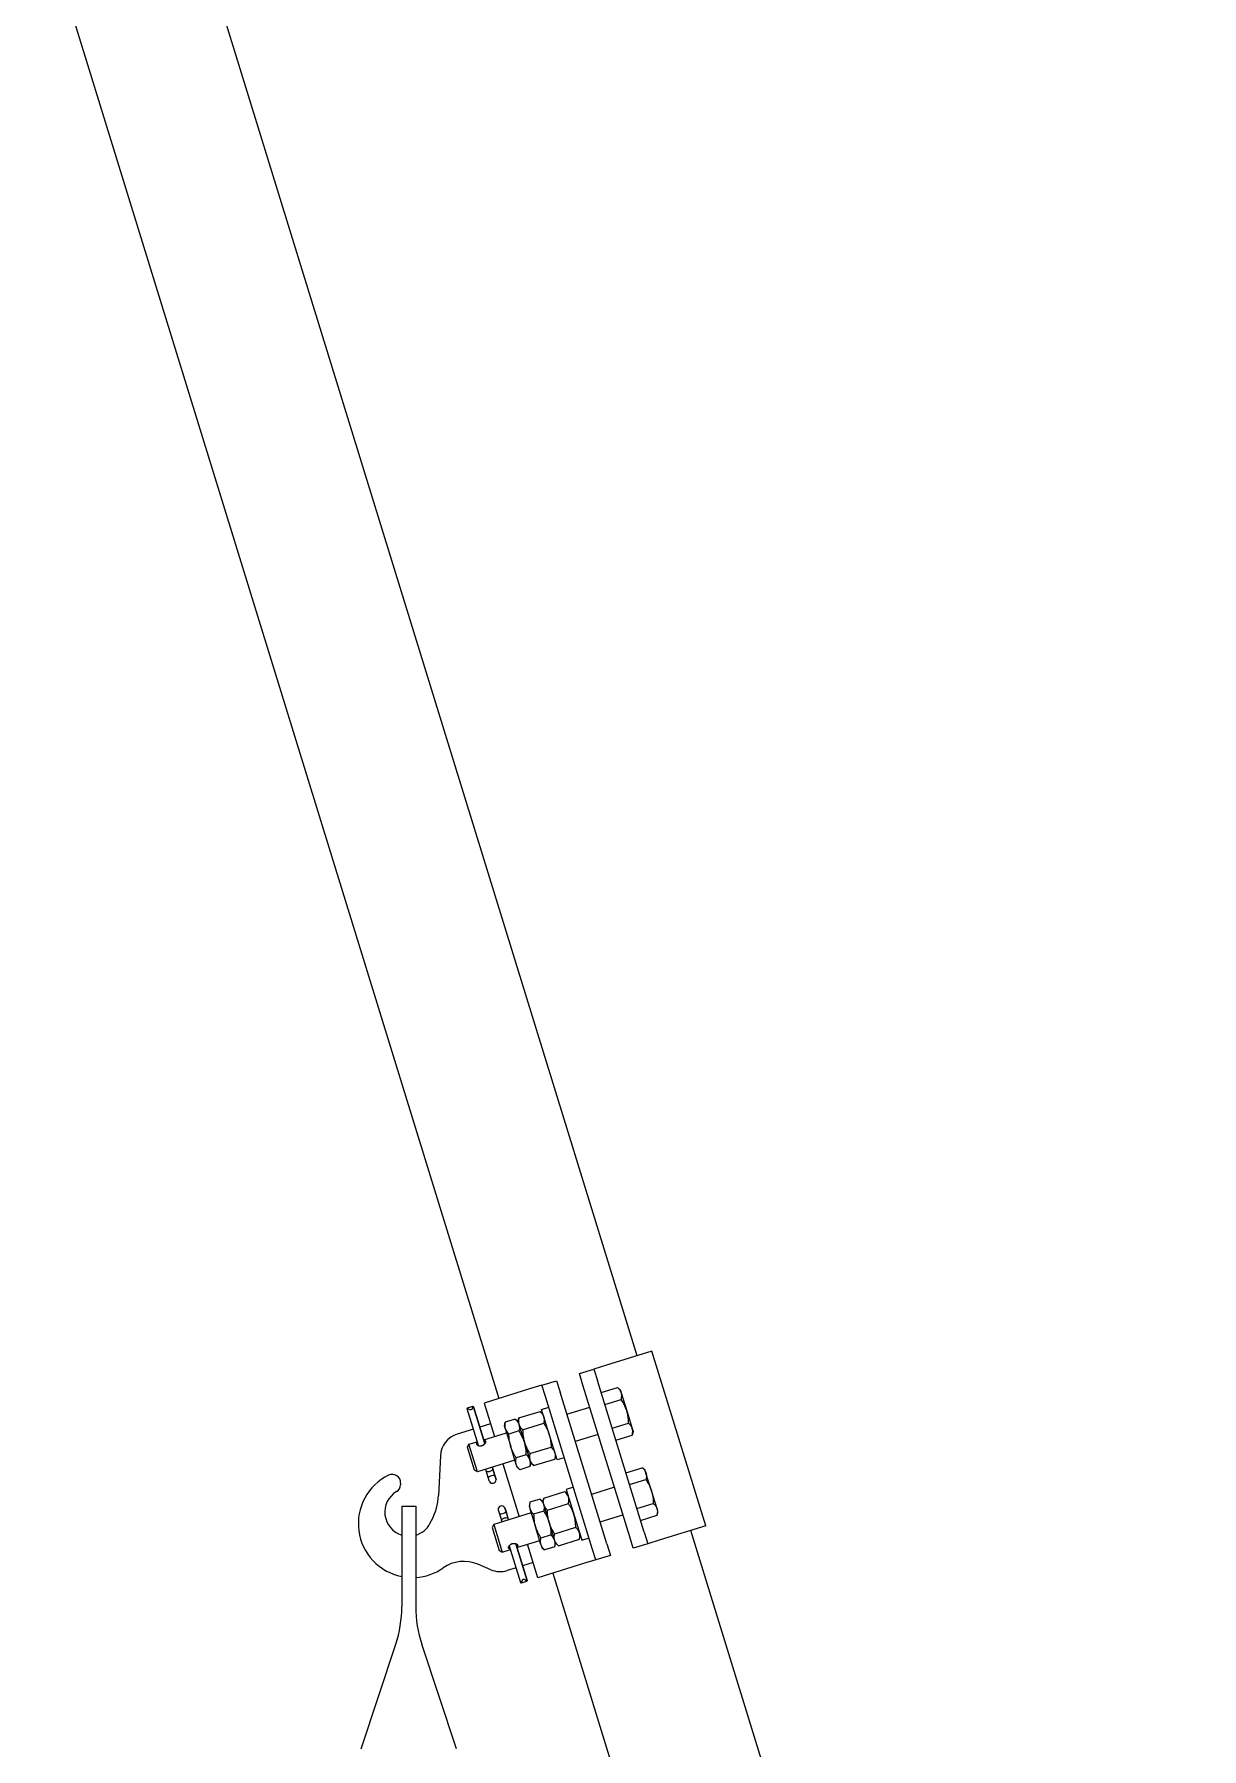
# Model space of a CAD drawing. Header units: millimetres. Extents: x -37020 to 35906, y -101 to 52234.
# Drawn here: x -342.172 to -341.685, y 327.562 to 328.276 of the extents above; entities that cross this region are included whole.
import ezdxf

# ---------------------------------------------------------------- set-up
doc = ezdxf.new("R2010")
doc.units = ezdxf.units.MM

msp = doc.modelspace()

# ---------------------------------------------------------------- linework, layer by layer
at = {"color": 8, "linetype": 'Continuous', "lineweight": 15}
for p, q in [((-341.92063, 327.72544, 0.22914), (-342.11431, 328.35354, 0.22914)), ((-342.17193, 328.33578, 0.22914), (-341.97825, 327.70767, 0.22914)), ((-341.91447, 327.72734, 0.22914), (-341.93342, 327.72149, 0.22914)), ((-341.89202, 327.65452, 0.22914), (-341.91447, 327.72734, 0.22914)), ((-341.94467, 327.71803, 0.22914), (-341.9386, 327.7199, 0.22914)), ((-341.93342, 327.72149, 0.22914), (-341.9386, 327.7199, 0.22914)), ((-341.9386, 327.7199, 0.22914), (-341.93713, 327.71512, 0.22914)), ((-341.96547, 327.71161, 0.22914), (-341.98442, 327.70577, 0.22914)), ((-341.96029, 327.71321, 0.22914), (-341.96547, 327.71161, 0.22914)), ((-341.96029, 327.71321, 0.22914), (-341.95422, 327.71508, 0.22914)), ((-341.95882, 327.70843, 0.22914), (-341.96029, 327.71321, 0.22914)), ((-341.95422, 327.71508, 0.22914), (-341.95275, 327.7103, 0.22914)), ((-341.94319, 327.71325, 0.22914), (-341.94467, 327.71803, 0.22914)), ((-341.92369, 327.64999, 0.22914), (-341.94319, 327.71325, 0.22914)), ((-341.91762, 327.65186, 0.22914), (-341.93713, 327.71512, 0.22914)), ((-341.93559, 327.71014, 0.22914), (-341.92876, 327.71225, 0.22914)), ((-341.92876, 327.71225, 0.22914), (-341.92758, 327.71115, 0.22914)), ((-341.92758, 327.71115, 0.22914), (-341.92723, 327.71, 0.22914)), ((-341.99134, 327.70372, 0.22914), (-341.98911, 327.70441, 0.22914)), ((-341.98405, 327.68888, 0.22914), (-341.98877, 327.70418, 0.22914)), ((-341.98876, 327.70416, 0.22914), (-341.98405, 327.68888, 0.22914)), ((-341.98442, 327.70577, 0.22914), (-341.98012, 327.69182, 0.22914)), ((-341.96051, 327.70313, 0.22914), (-341.95747, 327.70407, 0.22914)), ((-341.93931, 327.64517, 0.22914), (-341.95882, 327.70843, 0.22914)), ((-341.93324, 327.64704, 0.22914), (-341.95275, 327.7103, 0.22914)), ((-341.94992, 327.70113, 0.22914), (-341.94036, 327.70407, 0.22914)), ((-341.93406, 327.70518, 0.22914), (-341.92723, 327.70728, 0.22914)), ((-341.92723, 327.71, 0.22914), (-341.92493, 327.70255, 0.22914)), ((-341.98677, 327.68804, 0.22914), (-341.99149, 327.70334, 0.22914)), ((-341.98678, 327.68804, 0.22914), (-341.99149, 327.70332, 0.22914)), ((-341.98174, 327.69709, 0.22914), (-341.98617, 327.69573, 0.22914)), ((-341.97596, 327.69624, 0.22914), (-341.9756, 327.6978, 0.22914)), ((-341.97141, 327.6991, 0.22914), (-341.9756, 327.6978, 0.22914)), ((-341.97141, 327.6991, 0.22914), (-341.97023, 327.69801, 0.22914)), ((-341.97023, 327.69801, 0.22914), (-341.96987, 327.69957, 0.22914)), ((-341.97023, 327.69801, 0.22914), (-341.96987, 327.69685, 0.22914)), ((-341.96987, 327.69957, 0.22914), (-341.96109, 327.70228, 0.22914)), ((-341.96987, 327.69685, 0.22914), (-341.96758, 327.6894, 0.22914)), ((-341.96834, 327.69461, 0.22914), (-341.95955, 327.69732, 0.22914)), ((-341.96109, 327.70228, 0.22914), (-341.95991, 327.70119, 0.22914)), ((-341.954, 327.68204, 0.22914), (-341.96051, 327.70313, 0.22914)), ((-341.931, 327.69525, 0.22914), (-341.92417, 327.69735, 0.22914)), ((-341.92493, 327.70255, 0.22914), (-341.92263, 327.69511, 0.22914)), ((-341.98889, 327.69489, 0.22914), (-341.99557, 327.69283, 0.22914)), ((-341.99071, 327.68855, 0.22914), (-341.98726, 327.68961, 0.22914)), ((-341.98453, 327.69045, 0.22914), (-341.97508, 327.69337, 0.22914)), ((-341.97561, 327.69508, 0.22914), (-341.97596, 327.69624, 0.22914)), ((-341.97561, 327.69508, 0.22914), (-341.97331, 327.68764, 0.22914)), ((-341.96987, 327.69413, 0.22914), (-341.97407, 327.69284, 0.22914)), ((-341.93683, 327.69261, 0.22914), (-341.94638, 327.68966, 0.22914)), ((-341.92947, 327.69028, 0.22914), (-341.92264, 327.69239, 0.22914)), ((-341.92228, 327.69395, 0.22914), (-341.92264, 327.69239, 0.22914)), ((-341.92263, 327.69511, 0.22914), (-341.92228, 327.69395, 0.22914)), ((-342.00261, 327.68377, 0.22914), (-342.00343, 327.66725, 0.22914)), ((-341.99135, 327.68734, 0.22914), (-341.99071, 327.68855, 0.22914)), ((-341.98838, 327.67772, 0.22914), (-341.99135, 327.68734, 0.22914)), ((-341.98718, 327.67708, 0.22914), (-341.99071, 327.68855, 0.22914)), ((-341.97101, 327.68019, 0.22914), (-341.97331, 327.68764, 0.22914)), ((-341.96681, 327.6842, 0.22914), (-341.97101, 327.68291, 0.22914)), ((-341.96758, 327.6894, 0.22914), (-341.96528, 327.68196, 0.22914)), ((-341.96528, 327.68468, 0.22914), (-341.95649, 327.68738, 0.22914)), ((-341.9546, 327.68399, 0.22914), (-341.95496, 327.68242, 0.22914)), ((-341.95097, 327.68298, 0.22914), (-341.954, 327.68204, 0.22914)), ((-341.98718, 327.67708, 0.22914), (-341.98838, 327.67772, 0.22914)), ((-341.97154, 327.6819, 0.22914), (-341.98718, 327.67708, 0.22914)), ((-341.98352, 327.67746, 0.22914), (-341.98373, 327.67815, 0.22914)), ((-341.98351, 327.67744, 0.22914), (-341.98372, 327.67815, 0.22914)), ((-341.98352, 327.67746, 0.22914), (-341.98351, 327.67744, 0.22914)), ((-341.98268, 327.67476, 0.22914), (-341.98352, 327.67746, 0.22914)), ((-341.98351, 327.67744, 0.22914), (-341.98338, 327.67733, 0.22914)), ((-341.98268, 327.67476, 0.22914), (-341.98351, 327.67744, 0.22914)), ((-341.98338, 327.67733, 0.22914), (-341.98319, 327.67724, 0.22914)), ((-341.98319, 327.67724, 0.22914), (-341.98297, 327.67719, 0.22914)), ((-341.98297, 327.67719, 0.22914), (-341.9827, 327.67718, 0.22914)), ((-341.9827, 327.67718, 0.22914), (-341.98242, 327.6772, 0.22914)), ((-341.98242, 327.6772, 0.22914), (-341.98212, 327.67726, 0.22914)), ((-341.98212, 327.67726, 0.22914), (-341.98183, 327.67735, 0.22914)), ((-341.98183, 327.67735, 0.22914), (-341.98155, 327.67747, 0.22914)), ((-341.98155, 327.67747, 0.22914), (-341.9813, 327.67761, 0.22914)), ((-341.9813, 327.67761, 0.22914), (-341.98109, 327.67777, 0.22914)), ((-341.98109, 327.67777, 0.22914), (-341.98093, 327.67794, 0.22914)), ((-341.98078, 327.67828, 0.22914), (-341.981, 327.67899, 0.22914)), ((-341.981, 327.67899, 0.22914), (-341.98079, 327.6783, 0.22914)), ((-341.98093, 327.67794, 0.22914), (-341.98083, 327.67811, 0.22914)), ((-341.98083, 327.67811, 0.22914), (-341.98078, 327.67828, 0.22914)), ((-341.98078, 327.67828, 0.22914), (-341.98079, 327.6783, 0.22914)), ((-341.98079, 327.6783, 0.22914), (-341.97995, 327.6756, 0.22914)), ((-341.97996, 327.6756, 0.22914), (-341.98078, 327.67828, 0.22914)), ((-341.97996, 327.6756, 0.22914), (-341.97995, 327.6756, 0.22914)), ((-341.97943, 327.67389, 0.22914), (-341.97996, 327.6756, 0.22914)), ((-341.97995, 327.6756, 0.22914), (-341.97944, 327.67393, 0.22914)), ((-341.97658, 327.68035, 0.22914), (-341.9698, 327.65837, 0.22914)), ((-341.97066, 327.67904, 0.22914), (-341.97101, 327.68019, 0.22914)), ((-341.96948, 327.67794, 0.22914), (-341.97066, 327.67904, 0.22914)), ((-341.96528, 327.67924, 0.22914), (-341.96948, 327.67794, 0.22914)), ((-341.96528, 327.68196, 0.22914), (-341.96492, 327.6808, 0.22914)), ((-341.96492, 327.6808, 0.22914), (-341.96528, 327.67924, 0.22914)), ((-341.96374, 327.67971, 0.22914), (-341.96492, 327.6808, 0.22914)), ((-341.96374, 327.67971, 0.22914), (-341.95496, 327.68242, 0.22914)), ((-341.92528, 327.6767, 0.22914), (-341.91845, 327.6788, 0.22914)), ((-341.91727, 327.67771, 0.22914), (-341.91845, 327.6788, 0.22914)), ((-341.91691, 327.67656, 0.22914), (-341.91727, 327.67771, 0.22914)), ((-341.91462, 327.66911, 0.22914), (-341.91691, 327.67656, 0.22914)), ((-342.0192, 327.67235, 0.22914), (-342.01923, 327.67166, 0.22914)), ((-341.98268, 327.67476, 0.22914), (-341.98268, 327.67476, 0.22914)), ((-341.98215, 327.67305, 0.22914), (-341.98268, 327.67476, 0.22914)), ((-341.98217, 327.67309, 0.22914), (-341.98268, 327.67476, 0.22914)), ((-341.95956, 327.66613, 0.22914), (-341.95077, 327.66883, 0.22914)), ((-341.94959, 327.66774, 0.22914), (-341.95077, 327.66883, 0.22914)), ((-341.94716, 327.67062, 0.22914), (-341.95019, 327.66969, 0.22914)), ((-341.95019, 327.66969, 0.22914), (-341.94369, 327.64859, 0.22914)), ((-341.93005, 327.67063, 0.22914), (-341.93961, 327.66768, 0.22914)), ((-341.92375, 327.67173, 0.22914), (-341.91692, 327.67384, 0.22914)), ((-341.91232, 327.66166, 0.22914), (-341.91462, 327.66911, 0.22914)), ((-342.0187, 327.66283, 0.22914), (-342.0129, 327.66283, 0.22914)), ((-342.0187, 327.66283, 0.22914), (-342.0187, 327.62089, 0.22914)), ((-342.0129, 327.66283, 0.22914), (-342.0129, 327.62089, 0.22914)), ((-341.97852, 327.66127, 0.22914), (-341.97799, 327.65955, 0.22914)), ((-341.97851, 327.66122, 0.22914), (-341.978, 327.65956, 0.22914)), ((-341.9758, 327.66211, 0.22914), (-341.97527, 327.66039, 0.22914)), ((-341.97527, 327.6604, 0.22914), (-341.97578, 327.66206, 0.22914)), ((-341.96529, 327.66436, 0.22914), (-341.96565, 327.66279, 0.22914)), ((-341.96565, 327.66279, 0.22914), (-341.96529, 327.66164, 0.22914)), ((-341.96109, 327.66565, 0.22914), (-341.96529, 327.66436, 0.22914)), ((-341.96529, 327.66164, 0.22914), (-341.963, 327.65419, 0.22914)), ((-341.95991, 327.66456, 0.22914), (-341.96109, 327.66565, 0.22914)), ((-341.95956, 327.66613, 0.22914), (-341.95991, 327.66456, 0.22914)), ((-341.95956, 327.66341, 0.22914), (-341.95991, 327.66456, 0.22914)), ((-341.95726, 327.65596, 0.22914), (-341.95956, 327.66341, 0.22914)), ((-341.95802, 327.66116, 0.22914), (-341.94924, 327.66387, 0.22914)), ((-341.92068, 327.6618, 0.22914), (-341.91386, 327.66391, 0.22914)), ((-341.91197, 327.66051, 0.22914), (-341.91232, 327.66166, 0.22914)), ((-342.00696, 327.65557, 0.22914), (-342.0063, 327.65682, 0.22914)), ((-341.9804, 327.6551, 0.22914), (-341.98104, 327.6539, 0.22914)), ((-341.98104, 327.6539, 0.22914), (-341.97807, 327.64427, 0.22914)), ((-341.96476, 327.65992, 0.22914), (-341.9804, 327.6551, 0.22914)), ((-341.9804, 327.6551, 0.22914), (-341.97686, 327.64364, 0.22914)), ((-341.978, 327.65956, 0.22914), (-341.97716, 327.65685, 0.22914)), ((-341.978, 327.65956, 0.22914), (-341.97799, 327.65955, 0.22914)), ((-341.97799, 327.65955, 0.22914), (-341.97716, 327.65687, 0.22914)), ((-341.97716, 327.65687, 0.22914), (-341.97712, 327.65704, 0.22914)), ((-341.97716, 327.65687, 0.22914), (-341.97695, 327.65617, 0.22914)), ((-341.97716, 327.65685, 0.22914), (-341.97716, 327.65687, 0.22914)), ((-341.97716, 327.65685, 0.22914), (-341.97695, 327.65617, 0.22914)), ((-341.97712, 327.65704, 0.22914), (-341.97702, 327.65721, 0.22914)), ((-341.97702, 327.65721, 0.22914), (-341.97686, 327.65738, 0.22914)), ((-341.97686, 327.65738, 0.22914), (-341.97665, 327.65754, 0.22914)), ((-341.97665, 327.65754, 0.22914), (-341.9764, 327.65769, 0.22914)), ((-341.9764, 327.65769, 0.22914), (-341.97612, 327.6578, 0.22914)), ((-341.97612, 327.6578, 0.22914), (-341.97583, 327.6579, 0.22914)), ((-341.97583, 327.6579, 0.22914), (-341.97553, 327.65795, 0.22914)), ((-341.97553, 327.65795, 0.22914), (-341.97525, 327.65798, 0.22914)), ((-341.97443, 327.65769, 0.22914), (-341.97527, 327.6604, 0.22914)), ((-341.97527, 327.66039, 0.22914), (-341.97527, 327.6604, 0.22914)), ((-341.97527, 327.66039, 0.22914), (-341.97444, 327.65771, 0.22914)), ((-341.97525, 327.65798, 0.22914), (-341.97498, 327.65796, 0.22914)), ((-341.97498, 327.65796, 0.22914), (-341.97476, 327.65791, 0.22914)), ((-341.97476, 327.65791, 0.22914), (-341.97457, 327.65783, 0.22914)), ((-341.97457, 327.65783, 0.22914), (-341.97444, 327.65771, 0.22914)), ((-341.97444, 327.65771, 0.22914), (-341.97423, 327.65701, 0.22914)), ((-341.97444, 327.65771, 0.22914), (-341.97443, 327.65769, 0.22914)), ((-341.97422, 327.65701, 0.22914), (-341.97443, 327.65769, 0.22914)), ((-341.95956, 327.66069, 0.22914), (-341.96376, 327.65939, 0.22914)), ((-341.9607, 327.64674, 0.22914), (-341.963, 327.65419, 0.22914)), ((-341.95497, 327.64851, 0.22914), (-341.95726, 327.65596, 0.22914)), ((-341.95496, 327.65123, 0.22914), (-341.94618, 327.65394, 0.22914)), ((-341.93607, 327.65621, 0.22914), (-341.92652, 327.65916, 0.22914)), ((-341.91915, 327.65683, 0.22914), (-341.91232, 327.65894, 0.22914)), ((-341.91232, 327.65894, 0.22914), (-341.91197, 327.66051, 0.22914)), ((-341.89202, 327.65452, 0.22914), (-341.91097, 327.64868, 0.22914)), ((-341.97118, 327.64711, 0.22914), (-341.96646, 327.63181, 0.22914)), ((-341.96646, 327.63183, 0.22914), (-341.97117, 327.64711, 0.22914)), ((-341.97069, 327.64554, 0.22914), (-341.96123, 327.64846, 0.22914)), ((-341.96197, 327.63295, 0.22914), (-341.96627, 327.6469, 0.22914)), ((-341.9565, 327.65076, 0.22914), (-341.9607, 327.64946, 0.22914)), ((-341.9607, 327.64674, 0.22914), (-341.96034, 327.64559, 0.22914)), ((-341.95461, 327.64736, 0.22914), (-341.95497, 327.64851, 0.22914)), ((-341.95497, 327.64579, 0.22914), (-341.95461, 327.64736, 0.22914)), ((-341.95461, 327.64736, 0.22914), (-341.95343, 327.64626, 0.22914)), ((-341.95343, 327.64626, 0.22914), (-341.94465, 327.64897, 0.22914)), ((-341.94465, 327.64897, 0.22914), (-341.94429, 327.65054, 0.22914)), ((-341.94369, 327.64859, 0.22914), (-341.94066, 327.64953, 0.22914)), ((-341.93324, 327.64704, 0.22914), (-341.93177, 327.64226, 0.22914)), ((-341.92221, 327.64521, 0.22914), (-341.92369, 327.64999, 0.22914)), ((-341.91615, 327.64708, 0.22914), (-341.92221, 327.64521, 0.22914)), ((-341.91762, 327.65186, 0.22914), (-341.91615, 327.64708, 0.22914)), ((-341.91097, 327.64868, 0.22914), (-341.91615, 327.64708, 0.22914)), ((-341.68523, 326.96202, 0.22914), (-341.89818, 327.65262, 0.22914)), ((-341.97807, 327.64427, 0.22914), (-341.97686, 327.64364, 0.22914)), ((-341.97686, 327.64364, 0.22914), (-341.97341, 327.6447, 0.22914)), ((-341.9739, 327.64627, 0.22914), (-341.96919, 327.63099, 0.22914)), ((-341.9739, 327.64627, 0.22914), (-341.96918, 327.63097, 0.22914)), ((-341.96034, 327.64559, 0.22914), (-341.95917, 327.6445, 0.22914)), ((-341.95497, 327.64579, 0.22914), (-341.95917, 327.6445, 0.22914)), ((-341.93784, 327.64039, 0.22914), (-341.94302, 327.63879, 0.22914)), ((-341.93784, 327.64039, 0.22914), (-341.93931, 327.64517, 0.22914)), ((-341.93177, 327.64226, 0.22914), (-341.93784, 327.64039, 0.22914)), ((-341.98161, 327.63627, 0.22914), (-341.98701, 327.63855, 0.22914)), ((-341.97106, 327.63708, 0.22914), (-341.97477, 327.63593, 0.22914)), ((-341.96392, 327.63928, 0.22914), (-341.96834, 327.63791, 0.22914)), ((-341.94302, 327.63879, 0.22914), (-341.96197, 327.63295, 0.22914)), ((-341.9558, 327.63485, 0.22914), (-341.72577, 326.88887, 0.22914)), ((-341.96884, 327.63075, 0.22914), (-341.96661, 327.63143, 0.22914)), ((-342.03564, 327.56164, 0.22914), (-342.02123, 327.60518, 0.22914)), ((-341.99596, 327.56164, 0.22914), (-342.01037, 327.60518, 0.22914))]:
    msp.add_line(p, q, dxfattribs=at)
for centre, radius, start, end in [((-341.99262, 327.68327, 0.22914), 0.01, 107.13732, 177.13732), ((-342.01433, 327.65547, 0.22914), 0.0225, 116.1329, 258.7921), ((-342.02269, 327.67253, 0.22914), 0.0035, 357.13732, 116.1329), ((-341.9799, 327.67058, 0.22914), 0.00502, 90.67306, 123.60158), ((-342.0158, 327.66025, 0.22914), 0.01, 120.88631, 253.14204), ((-342.02273, 327.67183, 0.22914), 0.0035, 300.88631, 357.13732), ((-341.98195, 327.67316, 0.22914), 0.00023, 197.13732, 208.09967), ((-341.98087, 327.67373, 0.22914), 0.00145, 208.09967, 6.17497), ((-341.97966, 327.67386, 0.22914), 0.00023, 6.17497, 17.13732), ((-342.0284, 327.6685, 0.22914), 0.025, 332.13732, 357.13732), ((-341.97708, 327.66142, 0.22914), 0.00145, 28.09967, 186.17497), ((-341.97829, 327.66129, 0.22914), 0.00023, 186.17497, 197.13732), ((-341.976, 327.662, 0.22914), 0.00023, 17.13732, 28.09967), ((-342.0158, 327.66025, 0.22914), 0.01, 286.85796, 332.13732), ((-341.97805, 327.66457, 0.22914), 0.00502, 270.67306, 303.60158), ((-341.99284, 327.62473, 0.22914), 0.015, 67.13732, 124.95172), ((-342.01433, 327.65547, 0.22914), 0.0225, 273.63546, 304.95172), ((-341.97772, 327.64549, 0.22914), 0.01, 247.13732, 287.13732), ((-342.0687, 327.62089, 0.22914), 0.05, 341.69015, 0), ((-341.9629, 327.62089, 0.22914), 0.05, 180, 198.30985)]:
    msp.add_arc(centre, radius, start, end, dxfattribs=at)
at = {"color": 8, "linetype": 'Continuous', "lineweight": 15, "extrusion": (0, 0, -1)}
for centre, major_axis, ratio, start_param, end_param in [((-341.99073, 327.70571, 0.22914), (0.00085, -0.00276), 0.501149, 5.349757, 7.216614), ((-341.99009, 327.70362, 0.22914), (0.00139, 0.00043), 0.534873, 5.645818, 6.091856), ((-341.98898, 327.70409, 0.22914), (0.00022, 0.000068), 0.534873, 6.091856, 6.283185), ((-341.99009, 327.70362, 0.22914), (0.00139, 0.00043), 0.534873, 3.332922, 3.77896), ((-341.99127, 327.70339, 0.22914), (0.00022, 0.000068), 0.534873, 3.141593, 3.332922)]:
    msp.add_ellipse(centre, major_axis=major_axis, ratio=ratio, start_param=start_param, end_param=end_param, dxfattribs=at)
at = {"color": 8, "linetype": 'Continuous', "lineweight": 15}
for centre, major_axis, ratio, start_param, end_param in [((-341.96897, 327.63106, 0.22914), (0.00022, 0.000068), 0.534873, 3.141593, 3.332922), ((-341.96786, 327.63153, 0.22914), (0.00139, 0.00043), 0.534873, 3.332922, 3.77896), ((-341.96722, 327.62945, 0.22914), (-0.00085, 0.00276), 0.501149, 5.349757, 7.216614), ((-341.96786, 327.63153, 0.22914), (0.00139, 0.00043), 0.534873, 5.645818, 6.091856), ((-341.96668, 327.63177, 0.22914), (0.00022, 0.000068), 0.534873, 6.091856, 6.283185)]:
    msp.add_ellipse(centre, major_axis=major_axis, ratio=ratio, start_param=start_param, end_param=end_param, dxfattribs=at)
for points, knots in [([(-341.92723, 327.71, 0.22914), (-341.92725, 327.71006, 0.22914), (-341.92733, 327.71031, 0.22914), (-341.92752, 327.71074, 0.22914), (-341.92786, 327.71127, 0.22914), (-341.92827, 327.71177, 0.22914), (-341.9286, 327.71209, 0.22914), (-341.92876, 327.71225, 0.22914)], [0, 0, 0, 0, 0.070056, 0.300425, 0.53083, 0.765392, 1, 1, 1, 1]), ([(-341.92723, 327.70728, 0.22914), (-341.92718, 327.70752, 0.22914), (-341.92709, 327.70799, 0.22914), (-341.92703, 327.70868, 0.22914), (-341.92706, 327.70936, 0.22914), (-341.92717, 327.70979, 0.22914), (-341.92723, 327.71, 0.22914)], [0, 0, 0, 0, 0.2477112, 0.4953655, 0.7477053, 1, 1, 1, 1]), ([(-341.92493, 327.70255, 0.22914), (-341.92504, 327.70289, 0.22914), (-341.92526, 327.70355, 0.22914), (-341.92568, 327.70453, 0.22914), (-341.92615, 327.70548, 0.22914), (-341.92667, 327.7064, 0.22914), (-341.92704, 327.70699, 0.22914), (-341.92723, 327.70728, 0.22914)], [0, 0, 0, 0, 0.199457, 0.398929, 0.601454, 0.804007, 1, 1, 1, 1]), ([(-341.9756, 327.6978, 0.22914), (-341.97563, 327.69768, 0.22914), (-341.97568, 327.69744, 0.22914), (-341.97577, 327.69685, 0.22914), (-341.9758, 327.69622, 0.22914), (-341.97573, 327.69556, 0.22914), (-341.97565, 327.69524, 0.22914), (-341.97561, 327.69508, 0.22914)], [0, 0, 0, 0, 0.12856, 0.257217, 0.62628, 0.813145, 1, 1, 1, 1]), ([(-341.97141, 327.6991, 0.22914), (-341.97123, 327.69893, 0.22914), (-341.97079, 327.6985, 0.22914), (-341.97035, 327.6979, 0.22914), (-341.97003, 327.69732, 0.22914), (-341.96993, 327.69701, 0.22914), (-341.96987, 327.69685, 0.22914)], [0, 0, 0, 0, 0.257198, 0.62627, 0.81314, 1, 1, 1, 1]), ([(-341.96987, 327.69957, 0.22914), (-341.96992, 327.69934, 0.22914), (-341.97001, 327.69887, 0.22914), (-341.97006, 327.69818, 0.22914), (-341.97004, 327.6975, 0.22914), (-341.96993, 327.69707, 0.22914), (-341.96987, 327.69685, 0.22914)], [0, 0, 0, 0, 0.247269, 0.495363, 0.746874, 1, 1, 1, 1]), ([(-341.96987, 327.69685, 0.22914), (-341.96985, 327.69679, 0.22914), (-341.96977, 327.69654, 0.22914), (-341.96958, 327.69612, 0.22914), (-341.96924, 327.69559, 0.22914), (-341.96883, 327.69508, 0.22914), (-341.9685, 327.69477, 0.22914), (-341.96834, 327.69461, 0.22914)], [0, 0, 0, 0, 0.070056, 0.299813, 0.530831, 0.765026, 1, 1, 1, 1]), ([(-341.96987, 327.69685, 0.22914), (-341.96981, 327.69662, 0.22914), (-341.96968, 327.69608, 0.22914), (-341.96968, 327.69517, 0.22914), (-341.96981, 327.69448, 0.22914), (-341.96987, 327.69413, 0.22914)], [0, 0, 0, 0, 0.268407, 0.632373, 1, 1, 1, 1]), ([(-341.96109, 327.70228, 0.22914), (-341.96091, 327.70211, 0.22914), (-341.96057, 327.70178, 0.22914), (-341.96014, 327.70124, 0.22914), (-341.95978, 327.70066, 0.22914), (-341.95963, 327.70024, 0.22914), (-341.95955, 327.70004, 0.22914)], [0, 0, 0, 0, 0.247269, 0.495363, 0.746874, 1, 1, 1, 1]), ([(-341.95955, 327.70004, 0.22914), (-341.95953, 327.69998, 0.22914), (-341.95944, 327.69966, 0.22914), (-341.95937, 327.69919, 0.22914), (-341.95937, 327.69863, 0.22914), (-341.95941, 327.69806, 0.22914), (-341.95949, 327.69762, 0.22914), (-341.95955, 327.69732, 0.22914)], [0, 0, 0, 0, 0.070059, 0.376588, 0.530821, 0.683101, 1, 1, 1, 1]), ([(-341.95955, 327.69732, 0.22914), (-341.95932, 327.69695, 0.22914), (-341.95885, 327.69621, 0.22914), (-341.95823, 327.69506, 0.22914), (-341.95768, 327.69385, 0.22914), (-341.9574, 327.69301, 0.22914), (-341.95725, 327.69259, 0.22914)], [0, 0, 0, 0, 0.247269, 0.495363, 0.746874, 1, 1, 1, 1]), ([(-341.92417, 327.69735, 0.22914), (-341.92419, 327.69803, 0.22914), (-341.92423, 327.69906, 0.22914), (-341.92442, 327.70042, 0.22914), (-341.92462, 327.70148, 0.22914), (-341.92483, 327.70218, 0.22914), (-341.92493, 327.70255, 0.22914)], [0, 0, 0, 0, 0.387945, 0.583937, 0.779906, 1, 1, 1, 1]), ([(-341.92263, 327.69511, 0.22914), (-341.92265, 327.69516, 0.22914), (-341.92274, 327.69542, 0.22914), (-341.92293, 327.69584, 0.22914), (-341.92327, 327.69637, 0.22914), (-341.92368, 327.69688, 0.22914), (-341.92401, 327.69719, 0.22914), (-341.92417, 327.69735, 0.22914)], [0, 0, 0, 0, 0.070056, 0.300425, 0.53083, 0.765392, 1, 1, 1, 1]), ([(-341.98719, 327.68937, 0.22914), (-341.9872, 327.68937, 0.22914), (-341.98728, 327.68932, 0.22914), (-341.98739, 327.68922, 0.22914), (-341.98752, 327.68907, 0.22914), (-341.98759, 327.68891, 0.22914), (-341.9876, 327.68875, 0.22914), (-341.98755, 327.68859, 0.22914), (-341.98744, 327.68844, 0.22914), (-341.98729, 327.6883, 0.22914), (-341.98709, 327.68817, 0.22914), (-341.98685, 327.68806, 0.22914), (-341.98657, 327.68797, 0.22914), (-341.98626, 327.68792, 0.22914), (-341.98593, 327.68791, 0.22914), (-341.98559, 327.68794, 0.22914), (-341.98527, 327.68802, 0.22914), (-341.98496, 327.68814, 0.22914), (-341.98468, 327.68829, 0.22914), (-341.98443, 327.68847, 0.22914), (-341.98421, 327.68868, 0.22914), (-341.98402, 327.68891, 0.22914), (-341.98387, 327.68914, 0.22914), (-341.98377, 327.68937, 0.22914), (-341.98372, 327.68959, 0.22914), (-341.98372, 327.68978, 0.22914), (-341.98378, 327.68994, 0.22914), (-341.98387, 327.69006, 0.22914), (-341.98401, 327.69015, 0.22914), (-341.98418, 327.6902, 0.22914), (-341.98434, 327.69022, 0.22914), (-341.98444, 327.69022, 0.22914), (-341.98446, 327.69021, 0.22914)], [0, 0, 0, 0, 0.003682, 0.039936, 0.076077, 0.113337, 0.148204, 0.184166, 0.217713, 0.25221, 0.286234, 0.321161, 0.356766, 0.393373, 0.429418, 0.466605, 0.501023, 0.536512, 0.56981, 0.604018, 0.638396, 0.673681, 0.709667, 0.746706, 0.782399, 0.81923, 0.85327, 0.888331, 0.92188, 0.956338, 0.991139, 1, 1, 1, 1]), ([(-341.97561, 327.69508, 0.22914), (-341.97552, 327.69486, 0.22914), (-341.97533, 327.69434, 0.22914), (-341.97482, 327.69359, 0.22914), (-341.97432, 327.69309, 0.22914), (-341.97407, 327.69284, 0.22914)], [0, 0, 0, 0, 0.268407, 0.632373, 1, 1, 1, 1]), ([(-341.97331, 327.68764, 0.22914), (-341.97334, 327.68775, 0.22914), (-341.9735, 327.68826, 0.22914), (-341.97371, 327.68917, 0.22914), (-341.97391, 327.69038, 0.22914), (-341.97403, 327.6916, 0.22914), (-341.97406, 327.69243, 0.22914), (-341.97407, 327.69284, 0.22914)], [0, 0, 0, 0, 0.0700556, 0.2998126, 0.5308313, 0.7650256, 1, 1, 1, 1]), ([(-341.96758, 327.6894, 0.22914), (-341.96761, 327.68952, 0.22914), (-341.96777, 327.69002, 0.22914), (-341.9681, 327.6909, 0.22914), (-341.96862, 327.69201, 0.22914), (-341.96921, 327.69309, 0.22914), (-341.96965, 327.69378, 0.22914), (-341.96987, 327.69413, 0.22914)], [0, 0, 0, 0, 0.0700556, 0.2998126, 0.5308313, 0.7650256, 1, 1, 1, 1]), ([(-341.96834, 327.69461, 0.22914), (-341.96832, 327.69417, 0.22914), (-341.9683, 327.6933, 0.22914), (-341.96816, 327.69199, 0.22914), (-341.96794, 327.69069, 0.22914), (-341.9677, 327.68983, 0.22914), (-341.96758, 327.6894, 0.22914)], [0, 0, 0, 0, 0.247269, 0.495363, 0.746874, 1, 1, 1, 1]), ([(-341.95725, 327.69259, 0.22914), (-341.95722, 327.69247, 0.22914), (-341.95707, 327.69196, 0.22914), (-341.95685, 327.69106, 0.22914), (-341.95665, 327.68985, 0.22914), (-341.95653, 327.68862, 0.22914), (-341.9565, 327.6878, 0.22914), (-341.95649, 327.68738, 0.22914)], [0, 0, 0, 0, 0.070056, 0.299813, 0.530831, 0.765026, 1, 1, 1, 1]), ([(-341.92264, 327.69239, 0.22914), (-341.92259, 327.69262, 0.22914), (-341.92249, 327.69309, 0.22914), (-341.92244, 327.69378, 0.22914), (-341.92247, 327.69446, 0.22914), (-341.92258, 327.69489, 0.22914), (-341.92263, 327.69511, 0.22914)], [0, 0, 0, 0, 0.247711, 0.495365, 0.747705, 1, 1, 1, 1]), ([(-341.97101, 327.68291, 0.22914), (-341.97124, 327.68327, 0.22914), (-341.97171, 327.68401, 0.22914), (-341.97233, 327.68517, 0.22914), (-341.97288, 327.68637, 0.22914), (-341.97317, 327.68721, 0.22914), (-341.97331, 327.68764, 0.22914)], [0, 0, 0, 0, 0.247269, 0.495363, 0.746874, 1, 1, 1, 1]), ([(-341.97101, 327.68019, 0.22914), (-341.97103, 327.68025, 0.22914), (-341.9711, 327.6805, 0.22914), (-341.97118, 327.68096, 0.22914), (-341.9712, 327.68159, 0.22914), (-341.97115, 327.68224, 0.22914), (-341.97106, 327.68269, 0.22914), (-341.97101, 327.68291, 0.22914)], [0, 0, 0, 0, 0.070056, 0.299813, 0.530831, 0.765026, 1, 1, 1, 1]), ([(-341.96758, 327.6894, 0.22914), (-341.96754, 327.68929, 0.22914), (-341.96738, 327.68878, 0.22914), (-341.96705, 327.68791, 0.22914), (-341.96653, 327.6868, 0.22914), (-341.96594, 327.68572, 0.22914), (-341.9655, 327.68502, 0.22914), (-341.96528, 327.68468, 0.22914)], [0, 0, 0, 0, 0.070056, 0.299813, 0.530831, 0.765026, 1, 1, 1, 1]), ([(-341.96681, 327.6842, 0.22914), (-341.96683, 327.68464, 0.22914), (-341.96685, 327.68551, 0.22914), (-341.96699, 327.68682, 0.22914), (-341.96721, 327.68812, 0.22914), (-341.96746, 327.68898, 0.22914), (-341.96758, 327.6894, 0.22914)], [0, 0, 0, 0, 0.247711, 0.495365, 0.747705, 1, 1, 1, 1]), ([(-341.96528, 327.68196, 0.22914), (-341.9653, 327.68202, 0.22914), (-341.96538, 327.68227, 0.22914), (-341.96557, 327.68269, 0.22914), (-341.96591, 327.68322, 0.22914), (-341.96632, 327.68373, 0.22914), (-341.96665, 327.68404, 0.22914), (-341.96681, 327.6842, 0.22914)], [0, 0, 0, 0, 0.070056, 0.300425, 0.53083, 0.765392, 1, 1, 1, 1]), ([(-341.96528, 327.68468, 0.22914), (-341.96533, 327.68443, 0.22914), (-341.96545, 327.68384, 0.22914), (-341.96548, 327.68309, 0.22914), (-341.96541, 327.68243, 0.22914), (-341.96532, 327.68212, 0.22914), (-341.96528, 327.68196, 0.22914)], [0, 0, 0, 0, 0.257198, 0.62627, 0.81314, 1, 1, 1, 1]), ([(-341.95649, 327.68738, 0.22914), (-341.95631, 327.68721, 0.22914), (-341.95588, 327.68679, 0.22914), (-341.95543, 327.68619, 0.22914), (-341.95512, 327.6856, 0.22914), (-341.95501, 327.68529, 0.22914), (-341.95496, 327.68514, 0.22914)], [0, 0, 0, 0, 0.257198, 0.62627, 0.81314, 1, 1, 1, 1]), ([(-341.95496, 327.68514, 0.22914), (-341.9549, 327.68491, 0.22914), (-341.95477, 327.68437, 0.22914), (-341.95476, 327.68346, 0.22914), (-341.95489, 327.68277, 0.22914), (-341.95496, 327.68242, 0.22914)], [0, 0, 0, 0, 0.268407, 0.632373, 1, 1, 1, 1]), ([(-341.96948, 327.67794, 0.22914), (-341.96965, 327.67811, 0.22914), (-341.96999, 327.67844, 0.22914), (-341.97043, 327.67898, 0.22914), (-341.97078, 327.67956, 0.22914), (-341.97094, 327.67998, 0.22914), (-341.97101, 327.68019, 0.22914)], [0, 0, 0, 0, 0.247269, 0.495363, 0.746874, 1, 1, 1, 1]), ([(-341.96528, 327.68196, 0.22914), (-341.9652, 327.68173, 0.22914), (-341.965, 327.68121, 0.22914), (-341.96449, 327.68046, 0.22914), (-341.964, 327.67996, 0.22914), (-341.96374, 327.67971, 0.22914)], [0, 0, 0, 0, 0.268407, 0.632373, 1, 1, 1, 1]), ([(-341.96528, 327.67924, 0.22914), (-341.96523, 327.67947, 0.22914), (-341.96514, 327.67994, 0.22914), (-341.96509, 327.68063, 0.22914), (-341.96511, 327.68131, 0.22914), (-341.96522, 327.68174, 0.22914), (-341.96528, 327.68196, 0.22914)], [0, 0, 0, 0, 0.247269, 0.495363, 0.746874, 1, 1, 1, 1]), ([(-341.91845, 327.6788, 0.22914), (-341.91828, 327.67864, 0.22914), (-341.91793, 327.6783, 0.22914), (-341.9175, 327.67776, 0.22914), (-341.91714, 327.67718, 0.22914), (-341.91699, 327.67676, 0.22914), (-341.91691, 327.67656, 0.22914)], [0, 0, 0, 0, 0.247711, 0.495365, 0.747705, 1, 1, 1, 1]), ([(-341.91691, 327.67656, 0.22914), (-341.9169, 327.6765, 0.22914), (-341.91682, 327.67624, 0.22914), (-341.91674, 327.67578, 0.22914), (-341.91672, 327.67515, 0.22914), (-341.91678, 327.6745, 0.22914), (-341.91687, 327.67406, 0.22914), (-341.91692, 327.67384, 0.22914)], [0, 0, 0, 0, 0.070056, 0.300425, 0.53083, 0.765392, 1, 1, 1, 1]), ([(-341.94924, 327.66659, 0.22914), (-341.94932, 327.66681, 0.22914), (-341.94951, 327.66733, 0.22914), (-341.95002, 327.66809, 0.22914), (-341.95052, 327.66859, 0.22914), (-341.95077, 327.66883, 0.22914)], [0, 0, 0, 0, 0.268407, 0.632373, 1, 1, 1, 1]), ([(-341.91692, 327.67384, 0.22914), (-341.91656, 327.67326, 0.22914), (-341.91601, 327.67239, 0.22914), (-341.9154, 327.67116, 0.22914), (-341.91497, 327.67017, 0.22914), (-341.91474, 327.66948, 0.22914), (-341.91462, 327.66911, 0.22914)], [0, 0, 0, 0, 0.387945, 0.583937, 0.779906, 1, 1, 1, 1]), ([(-341.91462, 327.66911, 0.22914), (-341.91452, 327.66877, 0.22914), (-341.91433, 327.6681, 0.22914), (-341.91412, 327.66706, 0.22914), (-341.91398, 327.666, 0.22914), (-341.91389, 327.66495, 0.22914), (-341.91387, 327.66425, 0.22914), (-341.91386, 327.66391, 0.22914)], [0, 0, 0, 0, 0.199457, 0.398929, 0.601454, 0.804007, 1, 1, 1, 1]), ([(-341.96529, 327.66436, 0.22914), (-341.96534, 327.66412, 0.22914), (-341.96543, 327.66365, 0.22914), (-341.96549, 327.66296, 0.22914), (-341.96546, 327.66229, 0.22914), (-341.96535, 327.66185, 0.22914), (-341.96529, 327.66164, 0.22914)], [0, 0, 0, 0, 0.247269, 0.495363, 0.746874, 1, 1, 1, 1]), ([(-341.96529, 327.66164, 0.22914), (-341.96527, 327.66158, 0.22914), (-341.96519, 327.66133, 0.22914), (-341.965, 327.6609, 0.22914), (-341.96466, 327.66037, 0.22914), (-341.96425, 327.65987, 0.22914), (-341.96392, 327.65955, 0.22914), (-341.96376, 327.65939, 0.22914)], [0, 0, 0, 0, 0.070056, 0.299813, 0.530831, 0.765026, 1, 1, 1, 1]), ([(-341.96109, 327.66565, 0.22914), (-341.96092, 327.66549, 0.22914), (-341.96058, 327.66515, 0.22914), (-341.96015, 327.66461, 0.22914), (-341.95979, 327.66403, 0.22914), (-341.95963, 327.66362, 0.22914), (-341.95956, 327.66341, 0.22914)], [0, 0, 0, 0, 0.247269, 0.495363, 0.746874, 1, 1, 1, 1]), ([(-341.95956, 327.66341, 0.22914), (-341.95962, 327.66364, 0.22914), (-341.95975, 327.66418, 0.22914), (-341.95975, 327.66509, 0.22914), (-341.95962, 327.66578, 0.22914), (-341.95956, 327.66613, 0.22914)], [0, 0, 0, 0, 0.268407, 0.632373, 1, 1, 1, 1]), ([(-341.95956, 327.66341, 0.22914), (-341.95954, 327.66335, 0.22914), (-341.95947, 327.66309, 0.22914), (-341.95939, 327.66263, 0.22914), (-341.95937, 327.662, 0.22914), (-341.95942, 327.66135, 0.22914), (-341.95952, 327.66091, 0.22914), (-341.95956, 327.66069, 0.22914)], [0, 0, 0, 0, 0.070056, 0.300425, 0.53083, 0.765392, 1, 1, 1, 1]), ([(-341.95802, 327.66116, 0.22914), (-341.9582, 327.66133, 0.22914), (-341.95864, 327.66176, 0.22914), (-341.95908, 327.66236, 0.22914), (-341.9594, 327.66294, 0.22914), (-341.9595, 327.66325, 0.22914), (-341.95956, 327.66341, 0.22914)], [0, 0, 0, 0, 0.257198, 0.62627, 0.81314, 1, 1, 1, 1]), ([(-341.95726, 327.65596, 0.22914), (-341.9573, 327.65608, 0.22914), (-341.95745, 327.65658, 0.22914), (-341.95767, 327.65749, 0.22914), (-341.95786, 327.6587, 0.22914), (-341.95799, 327.65992, 0.22914), (-341.95801, 327.66075, 0.22914), (-341.95802, 327.66116, 0.22914)], [0, 0, 0, 0, 0.070056, 0.299813, 0.530831, 0.765026, 1, 1, 1, 1]), ([(-341.94924, 327.66387, 0.22914), (-341.94919, 327.66411, 0.22914), (-341.94907, 327.66471, 0.22914), (-341.94904, 327.66545, 0.22914), (-341.94911, 327.66611, 0.22914), (-341.9492, 327.66643, 0.22914), (-341.94924, 327.66659, 0.22914)], [0, 0, 0, 0, 0.257198, 0.62627, 0.81314, 1, 1, 1, 1]), ([(-341.94694, 327.65914, 0.22914), (-341.94698, 327.65926, 0.22914), (-341.94714, 327.65976, 0.22914), (-341.94747, 327.66063, 0.22914), (-341.94799, 327.66174, 0.22914), (-341.94858, 327.66282, 0.22914), (-341.94902, 327.66352, 0.22914), (-341.94924, 327.66387, 0.22914)], [0, 0, 0, 0, 0.070056, 0.299813, 0.530831, 0.765026, 1, 1, 1, 1]), ([(-341.91386, 327.66391, 0.22914), (-341.91368, 327.66374, 0.22914), (-341.91334, 327.66341, 0.22914), (-341.91291, 327.66286, 0.22914), (-341.91255, 327.66229, 0.22914), (-341.9124, 327.66187, 0.22914), (-341.91232, 327.66166, 0.22914)], [0, 0, 0, 0, 0.2477112, 0.4953655, 0.7477053, 1, 1, 1, 1]), ([(-341.91232, 327.66166, 0.22914), (-341.9123, 327.6616, 0.22914), (-341.91223, 327.66135, 0.22914), (-341.91215, 327.66088, 0.22914), (-341.91213, 327.66026, 0.22914), (-341.91219, 327.65961, 0.22914), (-341.91228, 327.65916, 0.22914), (-341.91232, 327.65894, 0.22914)], [0, 0, 0, 0, 0.070056, 0.300425, 0.53083, 0.765392, 1, 1, 1, 1]), ([(-341.96376, 327.65939, 0.22914), (-341.96374, 327.65896, 0.22914), (-341.96372, 327.65809, 0.22914), (-341.96358, 327.65678, 0.22914), (-341.96336, 327.65547, 0.22914), (-341.96312, 327.65462, 0.22914), (-341.963, 327.65419, 0.22914)], [0, 0, 0, 0, 0.247269, 0.495363, 0.746874, 1, 1, 1, 1]), ([(-341.963, 327.65419, 0.22914), (-341.96296, 327.65407, 0.22914), (-341.9628, 327.65357, 0.22914), (-341.96247, 327.6527, 0.22914), (-341.96195, 327.65159, 0.22914), (-341.96136, 327.65051, 0.22914), (-341.96092, 327.64981, 0.22914), (-341.9607, 327.64946, 0.22914)], [0, 0, 0, 0, 0.0700556, 0.2998126, 0.5308313, 0.7650256, 1, 1, 1, 1]), ([(-341.95956, 327.66069, 0.22914), (-341.95933, 327.66032, 0.22914), (-341.95886, 327.65958, 0.22914), (-341.95824, 327.65843, 0.22914), (-341.95769, 327.65722, 0.22914), (-341.9574, 327.65638, 0.22914), (-341.95726, 327.65596, 0.22914)], [0, 0, 0, 0, 0.247711, 0.495365, 0.747705, 1, 1, 1, 1]), ([(-341.95726, 327.65596, 0.22914), (-341.95723, 327.65584, 0.22914), (-341.95707, 327.65534, 0.22914), (-341.95686, 327.65443, 0.22914), (-341.95666, 327.65322, 0.22914), (-341.95654, 327.65199, 0.22914), (-341.95651, 327.65117, 0.22914), (-341.9565, 327.65076, 0.22914)], [0, 0, 0, 0, 0.0700556, 0.2998126, 0.5308313, 0.7650256, 1, 1, 1, 1]), ([(-341.95496, 327.65123, 0.22914), (-341.9552, 327.6516, 0.22914), (-341.95566, 327.65233, 0.22914), (-341.95629, 327.65349, 0.22914), (-341.95684, 327.65469, 0.22914), (-341.95712, 327.65554, 0.22914), (-341.95726, 327.65596, 0.22914)], [0, 0, 0, 0, 0.247269, 0.495363, 0.746874, 1, 1, 1, 1]), ([(-341.94618, 327.65394, 0.22914), (-341.94619, 327.65437, 0.22914), (-341.94622, 327.65524, 0.22914), (-341.94636, 327.65655, 0.22914), (-341.94658, 327.65786, 0.22914), (-341.94682, 327.65871, 0.22914), (-341.94694, 327.65914, 0.22914)], [0, 0, 0, 0, 0.247269, 0.495363, 0.746874, 1, 1, 1, 1]), ([(-341.94464, 327.65169, 0.22914), (-341.94466, 327.65175, 0.22914), (-341.94477, 327.65207, 0.22914), (-341.94497, 327.65249, 0.22914), (-341.94528, 327.65295, 0.22914), (-341.94564, 327.65341, 0.22914), (-341.94596, 327.65372, 0.22914), (-341.94618, 327.65394, 0.22914)], [0, 0, 0, 0, 0.070059, 0.376588, 0.530821, 0.683101, 1, 1, 1, 1]), ([(-341.97349, 327.64494, 0.22914), (-341.9735, 327.64494, 0.22914), (-341.97359, 327.64493, 0.22914), (-341.97374, 327.64495, 0.22914), (-341.97394, 327.645, 0.22914), (-341.97408, 327.64509, 0.22914), (-341.97418, 327.64522, 0.22914), (-341.97422, 327.64538, 0.22914), (-341.97422, 327.64557, 0.22914), (-341.97418, 327.64577, 0.22914), (-341.97409, 327.64599, 0.22914), (-341.97395, 327.64622, 0.22914), (-341.97377, 327.64644, 0.22914), (-341.97354, 327.64666, 0.22914), (-341.97327, 327.64686, 0.22914), (-341.97298, 327.64702, 0.22914), (-341.97266, 327.64714, 0.22914), (-341.97234, 327.64721, 0.22914), (-341.97202, 327.64724, 0.22914), (-341.97171, 327.64723, 0.22914), (-341.97141, 327.64719, 0.22914), (-341.97113, 327.64711, 0.22914), (-341.97088, 327.647, 0.22914), (-341.97067, 327.64686, 0.22914), (-341.9705, 327.64671, 0.22914), (-341.9704, 327.64655, 0.22914), (-341.97035, 327.64639, 0.22914), (-341.97036, 327.64624, 0.22914), (-341.97042, 327.64609, 0.22914), (-341.97054, 327.64595, 0.22914), (-341.97065, 327.64584, 0.22914), (-341.97074, 327.64579, 0.22914), (-341.97076, 327.64578, 0.22914)], [0, 0, 0, 0, 0.003682, 0.039936, 0.076077, 0.113337, 0.148204, 0.184166, 0.217713, 0.25221, 0.286234, 0.321161, 0.356766, 0.393373, 0.429418, 0.466605, 0.501023, 0.536512, 0.56981, 0.604018, 0.638396, 0.673681, 0.709667, 0.746706, 0.782399, 0.81923, 0.85327, 0.888331, 0.92188, 0.956338, 0.991139, 1, 1, 1, 1]), ([(-341.9607, 327.64674, 0.22914), (-341.96076, 327.64697, 0.22914), (-341.96089, 327.64751, 0.22914), (-341.96089, 327.64842, 0.22914), (-341.96076, 327.64911, 0.22914), (-341.9607, 327.64946, 0.22914)], [0, 0, 0, 0, 0.268407, 0.632373, 1, 1, 1, 1]), ([(-341.95917, 327.6445, 0.22914), (-341.95926, 327.64458, 0.22914), (-341.95944, 327.64475, 0.22914), (-341.95984, 327.64519, 0.22914), (-341.96022, 327.64569, 0.22914), (-341.96054, 327.64628, 0.22914), (-341.96064, 327.64659, 0.22914), (-341.9607, 327.64674, 0.22914)], [0, 0, 0, 0, 0.12856, 0.257217, 0.62628, 0.813145, 1, 1, 1, 1]), ([(-341.95497, 327.64851, 0.22914), (-341.95505, 327.64873, 0.22914), (-341.95524, 327.64925, 0.22914), (-341.95575, 327.65001, 0.22914), (-341.95625, 327.65051, 0.22914), (-341.9565, 327.65076, 0.22914)], [0, 0, 0, 0, 0.268407, 0.632373, 1, 1, 1, 1]), ([(-341.95497, 327.64851, 0.22914), (-341.95498, 327.64857, 0.22914), (-341.95506, 327.64882, 0.22914), (-341.95514, 327.64929, 0.22914), (-341.95516, 327.64991, 0.22914), (-341.9551, 327.65056, 0.22914), (-341.95501, 327.65101, 0.22914), (-341.95496, 327.65123, 0.22914)], [0, 0, 0, 0, 0.070056, 0.299813, 0.530831, 0.765026, 1, 1, 1, 1]), ([(-341.95497, 327.64579, 0.22914), (-341.95492, 327.64603, 0.22914), (-341.9548, 327.64663, 0.22914), (-341.95477, 327.64738, 0.22914), (-341.95484, 327.64803, 0.22914), (-341.95492, 327.64835, 0.22914), (-341.95497, 327.64851, 0.22914)], [0, 0, 0, 0, 0.257198, 0.62627, 0.81314, 1, 1, 1, 1]), ([(-341.95343, 327.64626, 0.22914), (-341.9536, 327.64643, 0.22914), (-341.95395, 327.64676, 0.22914), (-341.95438, 327.64731, 0.22914), (-341.95474, 327.64788, 0.22914), (-341.95489, 327.6483, 0.22914), (-341.95497, 327.64851, 0.22914)], [0, 0, 0, 0, 0.247269, 0.495363, 0.746874, 1, 1, 1, 1]), ([(-341.94465, 327.64897, 0.22914), (-341.9446, 327.64921, 0.22914), (-341.9445, 327.64968, 0.22914), (-341.94445, 327.65037, 0.22914), (-341.94448, 327.65105, 0.22914), (-341.94459, 327.65148, 0.22914), (-341.94464, 327.65169, 0.22914)], [0, 0, 0, 0, 0.247269, 0.495363, 0.746874, 1, 1, 1, 1])]:
    msp.add_open_spline(points, degree=3, knots=knots, dxfattribs=at)

doc.saveas('drawing.dxf')
